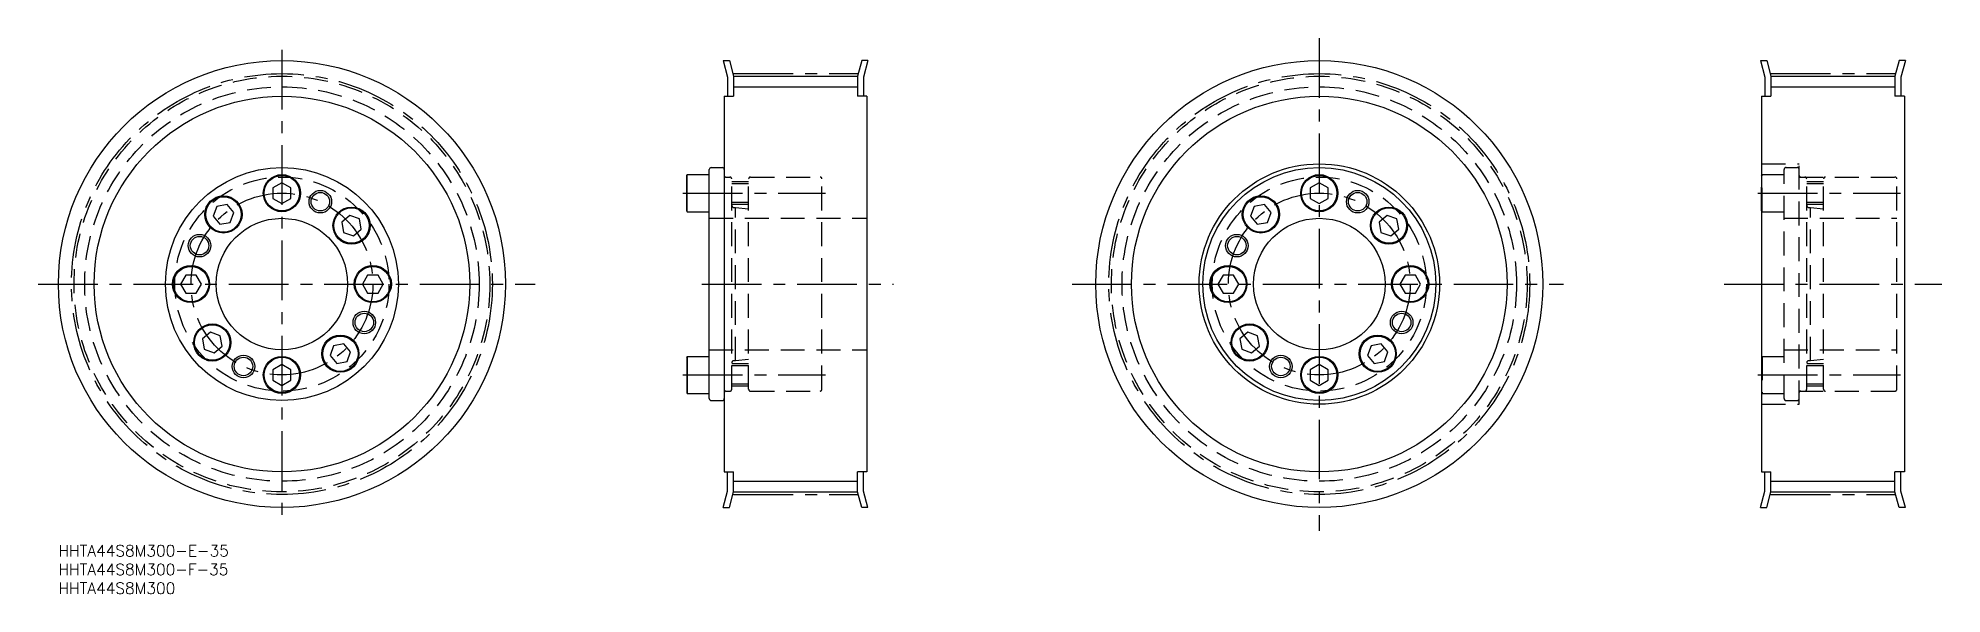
# Model space of a CAD drawing. Extents: x -5 to 501, y -13 to 135.
import ezdxf

# ---------------------------------------------------------------- set-up
doc = ezdxf.new("R2010")
doc.units = 0
doc.header["$LTSCALE"] = 0.5
doc.linetypes.add('CENTER', pattern=[50.8, 31.75, -6.35, 6.35, -6.35])
doc.linetypes.add('DASHED', pattern=[19.05, 12.7, -6.35])
for name, color, linetype in [('MSM_CENTER', 1, 'CENTER'), ('MSM_CONTINUOUS', 7, 'CONTINUOUS'), ('MSM_DASHED', 4, 'DASHED'), ('MSM_NARROW', 5, 'CONTINUOUS'), ('MSM_PART_NUMBER', 7, 'CONTINUOUS')]:
    doc.layers.add(name, color=color, linetype=linetype)
doc.styles.get("Standard").update_dxf_attribs({"font": 'txt.shx', "height": 3, "bigfont": 'bigfont.shx'})

# ---------------------------------------------------------------- blocks, each defined once
blk = doc.blocks.new('*U2')
at = {"layer": 'MSM_PART_NUMBER'}
blk.add_text('HHTA44S8M300-E-35', height=3, dxfattribs=at).set_placement((0, -3))
blk = doc.blocks.new('*U3')
at = {"layer": 'MSM_PART_NUMBER'}
blk.add_text('HHTA44S8M300-F-35', height=3, dxfattribs=at).set_placement((0, -8))
blk = doc.blocks.new('*U4')
at = {"layer": 'MSM_PART_NUMBER'}
blk.add_text('HHTA44S8M300', height=3, dxfattribs=at).set_placement((0, -13))

msp = doc.modelspace()

# ---------------------------------------------------------------- linework, layer by layer
at = {"layer": 'MSM_CENTER'}
for p, q in [((59.5, 131.89), (59.5, 6.7)), ((335.66, 134.99), (335.66, 3.76)), ((179.75, 125.52), (212.75, 125.52)), ((455.91, 125.52), (488.91, 125.52)), ((166.25, 93.7), (204.25, 93.7)), ((452.41, 93.7), (490.41, 93.7)), ((-5.41, 69.5), (126.94, 69.5)), ((171.28, 69.5), (222.27, 69.5)), ((269.84, 69.5), (400.67, 69.5)), ((443.41, 69.5), (501.41, 69.5)), ((166.25, 45.3), (204.25, 45.3)), ((452.41, 45.3), (490.41, 45.3)), ((179.75, 13.47), (212.75, 13.47)), ((455.91, 13.47), (488.91, 13.47))]:
    msp.add_line(p, q, dxfattribs=at)
for centre, radius in [((59.5, 69.5), 56.02), ((335.66, 69.5), 56.02), ((59.5, 69.5), 24.2), ((335.66, 69.5), 24.2)]:
    msp.add_circle(centre, radius, dxfattribs=at)
at = {"layer": 'MSM_CONTINUOUS'}
for p, q in [((176.98, 129), (178.64, 129)), ((176.98, 129), (178.15, 124.62)), ((178.64, 129), (179.75, 124.83)), ((213.87, 129), (212.75, 124.83)), ((215.52, 129), (213.87, 129)), ((215.52, 129), (214.35, 124.62)), ((453.14, 129), (454.8, 129)), ((453.14, 129), (454.31, 124.62)), ((454.8, 129), (455.91, 124.83)), ((490.03, 129), (488.91, 124.83)), ((491.69, 129), (490.03, 129)), ((491.69, 129), (490.51, 124.62)), ((178.15, 124.62), (178.15, 119.5)), ((179.75, 124.83), (212.75, 124.83)), ((179.75, 124.83), (179.75, 119.5)), ((212.75, 124.83), (212.75, 119.5)), ((214.35, 124.62), (214.35, 119.5)), ((454.31, 124.62), (454.31, 119.5)), ((455.91, 124.83), (488.91, 124.83)), ((455.91, 124.83), (455.91, 119.5)), ((488.91, 124.83), (488.91, 119.5)), ((490.51, 124.62), (490.51, 119.5)), ((177.25, 119.5), (177.25, 19.5)), ((177.25, 119.5), (179.75, 119.5)), ((215.25, 119.5), (212.75, 119.5)), ((215.25, 119.5), (215.25, 19.5)), ((453.41, 119.5), (453.41, 19.5)), ((453.41, 119.5), (455.91, 119.5)), ((491.41, 119.5), (488.91, 119.5)), ((491.41, 119.5), (491.41, 19.5)), ((59.5, 96.47), (57.1, 95.09)), ((61.9, 95.09), (59.5, 96.47)), ((167.25, 98.41), (167.39, 98.65)), ((167.25, 88.99), (167.25, 98.41)), ((167.39, 98.65), (173.25, 98.65)), ((167.39, 88.75), (167.39, 98.65)), ((173.25, 39), (173.25, 100)), ((173.75, 100.5), (176.75, 100.5)), ((335.66, 96.47), (333.26, 95.09)), ((338.06, 95.09), (335.66, 96.47)), ((57.1, 95.09), (57.1, 92.31)), ((57.1, 92.31), (59.5, 90.93)), ((59.5, 90.93), (61.9, 92.31)), ((60.7, 95.78), (60.7, 95.78)), ((61.3, 95.43), (61.3, 95.43)), ((61.9, 92.31), (61.9, 95.09)), ((333.26, 95.09), (333.26, 92.31)), ((333.26, 92.31), (335.66, 90.93)), ((335.66, 90.93), (338.06, 92.31)), ((336.86, 95.78), (336.86, 95.78)), ((337.46, 95.43), (337.46, 95.43)), ((338.06, 92.31), (338.06, 95.09)), ((42.16, 90.16), (41.22, 87.56)), ((41.22, 87.56), (43, 85.43)), ((44.89, 90.64), (42.16, 90.16)), ((46.67, 88.52), (44.89, 90.64)), ((45.73, 85.92), (46.67, 88.52)), ((77.56, 87.78), (75.43, 86)), ((80.16, 86.84), (77.56, 87.78)), ((80.64, 84.11), (80.16, 86.84)), ((167.25, 88.99), (167.39, 88.75)), ((167.39, 88.75), (173.25, 88.75)), ((318.32, 90.16), (317.38, 87.56)), ((317.38, 87.56), (319.16, 85.43)), ((321.05, 90.64), (318.32, 90.16)), ((322.83, 88.52), (321.05, 90.64)), ((321.89, 85.92), (322.83, 88.52)), ((353.72, 87.78), (351.6, 86)), ((356.32, 86.84), (353.72, 87.78)), ((356.8, 84.11), (356.32, 86.84)), ((43, 85.43), (45.73, 85.92)), ((75.43, 86), (75.92, 83.27)), ((75.92, 83.27), (78.52, 82.33)), ((78.52, 82.33), (80.64, 84.11)), ((319.16, 85.43), (321.89, 85.92)), ((351.6, 86), (352.08, 83.27)), ((352.08, 83.27), (354.68, 82.33)), ((354.68, 82.33), (356.8, 84.11)), ((33.91, 71.9), (32.53, 69.5)), ((36.69, 71.9), (33.91, 71.9)), ((38.07, 69.5), (36.69, 71.9)), ((82.31, 71.9), (80.93, 69.5)), ((85.09, 71.9), (82.31, 71.9)), ((86.47, 69.5), (85.09, 71.9)), ((310.08, 71.9), (308.69, 69.5)), ((312.85, 71.9), (310.08, 71.9)), ((314.23, 69.5), (312.85, 71.9)), ((358.48, 71.9), (357.09, 69.5)), ((361.25, 71.9), (358.48, 71.9)), ((362.63, 69.5), (361.25, 71.9)), ((32.53, 69.5), (33.91, 67.1)), ((33.91, 67.1), (36.69, 67.1)), ((36.69, 67.1), (38.07, 69.5)), ((80.93, 69.5), (82.31, 67.1)), ((82.31, 67.1), (85.09, 67.1)), ((85.09, 67.1), (86.47, 69.5)), ((308.69, 69.5), (310.08, 67.1)), ((310.08, 67.1), (312.85, 67.1)), ((312.85, 67.1), (314.23, 69.5)), ((357.09, 69.5), (358.48, 67.1)), ((358.48, 67.1), (361.25, 67.1)), ((361.25, 67.1), (362.63, 69.5)), ((40.48, 56.67), (38.36, 54.89)), ((43.08, 55.73), (40.48, 56.67)), ((316.64, 56.67), (314.52, 54.89)), ((319.25, 55.73), (316.64, 56.67)), ((38.36, 54.89), (38.84, 52.16)), ((38.84, 52.16), (41.44, 51.22)), ((41.44, 51.22), (43.57, 53)), ((43.57, 53), (43.08, 55.73)), ((73.27, 53.08), (72.33, 50.48)), ((76, 53.57), (73.27, 53.08)), ((77.78, 51.44), (76, 53.57)), ((76.84, 48.84), (77.78, 51.44)), ((314.52, 54.89), (315, 52.16)), ((315, 52.16), (317.6, 51.22)), ((317.6, 51.22), (319.73, 53)), ((319.73, 53), (319.25, 55.73)), ((349.44, 53.08), (348.49, 50.48)), ((352.16, 53.57), (349.44, 53.08)), ((353.95, 51.44), (352.16, 53.57)), ((353, 48.84), (353.95, 51.44)), ((59.5, 48.07), (57.1, 46.69)), ((57.1, 46.69), (57.1, 43.91)), ((61.9, 46.69), (59.5, 48.07)), ((61.9, 43.91), (61.9, 46.69)), ((72.33, 50.48), (74.11, 48.36)), ((74.11, 48.36), (76.84, 48.84)), ((167.25, 50.01), (167.39, 50.25)), ((167.25, 50.01), (167.25, 40.59)), ((167.39, 50.25), (173.25, 50.25)), ((167.39, 50.25), (167.39, 40.35)), ((335.66, 48.07), (333.26, 46.69)), ((333.26, 46.69), (333.26, 43.91)), ((338.06, 46.69), (335.66, 48.07)), ((338.06, 43.91), (338.06, 46.69)), ((348.49, 50.48), (350.27, 48.36)), ((350.27, 48.36), (353, 48.84)), ((57.1, 43.91), (59.5, 42.53)), ((59.5, 42.53), (61.9, 43.91)), ((167.25, 40.59), (167.39, 40.35)), ((333.26, 43.91), (335.66, 42.53)), ((335.66, 42.53), (338.06, 43.91)), ((167.39, 40.35), (173.25, 40.35)), ((173.75, 38.5), (176.75, 38.5)), ((177.25, 19.5), (179.75, 19.5)), ((178.15, 14.38), (178.15, 19.5)), ((179.75, 14.16), (179.75, 19.5)), ((212.75, 14.16), (212.75, 19.5)), ((215.25, 19.5), (212.75, 19.5)), ((214.35, 14.38), (214.35, 19.5)), ((453.41, 19.5), (455.91, 19.5)), ((454.31, 14.38), (454.31, 19.5)), ((455.91, 14.16), (455.91, 19.5)), ((488.91, 14.16), (488.91, 19.5)), ((491.41, 19.5), (488.91, 19.5)), ((490.51, 14.38), (490.51, 19.5)), ((176.98, 10), (178.15, 14.38)), ((178.64, 10), (179.75, 14.16)), ((179.75, 14.16), (212.75, 14.16)), ((213.87, 10), (212.75, 14.16)), ((215.52, 10), (214.35, 14.38)), ((453.14, 10), (454.31, 14.38)), ((454.8, 10), (455.91, 14.16)), ((455.91, 14.16), (488.91, 14.16)), ((490.03, 10), (488.91, 14.16)), ((491.69, 10), (490.51, 14.38)), ((176.98, 10), (178.64, 10)), ((215.52, 10), (213.87, 10)), ((453.14, 10), (454.8, 10)), ((491.69, 10), (490.03, 10))]:
    msp.add_line(p, q, dxfattribs=at)
for centre, radius in [((59.5, 69.5), 59.5), ((335.66, 69.5), 59.5), ((59.5, 69.5), 50), ((335.66, 69.5), 50), ((335.66, 69.5), 32), ((59.5, 69.5), 31), ((59.5, 93.7), 4.95), ((59.5, 93.7), 4.71), ((335.66, 69.5), 31), ((335.66, 93.7), 4.95), ((335.66, 93.7), 4.71), ((43.94, 88.04), 4.95), ((43.94, 88.04), 4.71), ((69.73, 91.43), 2.46), ((320.11, 88.04), 4.95), ((320.11, 88.04), 4.71), ((345.89, 91.43), 2.46), ((59.5, 69.5), 17.5), ((78.04, 85.06), 4.95), ((78.04, 85.06), 4.71), ((335.66, 69.5), 17.5), ((354.2, 85.06), 4.95), ((354.2, 85.06), 4.71), ((37.57, 79.73), 2.46), ((313.73, 79.73), 2.46), ((35.3, 69.5), 4.95), ((35.3, 69.5), 4.71), ((83.7, 69.5), 4.95), ((83.7, 69.5), 4.71), ((311.46, 69.5), 4.95), ((311.46, 69.5), 4.71), ((359.86, 69.5), 4.95), ((359.86, 69.5), 4.71), ((81.43, 59.27), 2.46), ((357.59, 59.27), 2.46), ((40.96, 53.94), 4.95), ((40.96, 53.94), 4.71), ((75.06, 50.96), 4.95), ((317.12, 53.94), 4.95), ((317.12, 53.94), 4.71), ((351.22, 50.96), 4.95), ((75.06, 50.96), 4.71), ((351.22, 50.96), 4.71), ((49.27, 47.57), 2.46), ((59.5, 45.3), 4.95), ((59.5, 45.3), 4.71), ((325.43, 47.57), 2.46), ((335.66, 45.3), 4.95), ((335.66, 45.3), 4.71)]:
    msp.add_circle(centre, radius, dxfattribs=at)
for centre, start, end in [((173.75, 100), 90, 179.9991), ((176.75, 100), 0.0009, 90), ((173.75, 39), 180.0009, 270), ((176.75, 39), 270, 0)]:
    msp.add_arc(centre, 0.5, start, end, dxfattribs=at)
at = {"layer": 'MSM_DASHED'}
for p, q in [((453.41, 101.5), (463.41, 101.5)), ((463.41, 37.5), (463.41, 101.5)), ((177.66, 98), (178.75, 98)), ((179.25, 41.5), (179.25, 97.5)), ((183.75, 96.7), (179.25, 96.7)), ((183.75, 41.5), (183.75, 97.5)), ((184.25, 98), (202.75, 98)), ((203.25, 41.5), (203.25, 97.5)), ((453.41, 98.41), (453.55, 98.65)), ((453.41, 88.99), (453.41, 98.41)), ((453.55, 98.65), (459.41, 98.65)), ((453.55, 88.75), (453.55, 98.65)), ((459.41, 39), (459.41, 100)), ((459.91, 100.5), (462.91, 100.5)), ((463.41, 98), (491.41, 98)), ((463.82, 98), (464.91, 98)), ((465.41, 41.5), (465.41, 97.5)), ((469.91, 96.7), (465.41, 96.7)), ((469.91, 41.5), (469.91, 97.5)), ((489.41, 41.5), (489.41, 97.5)), ((183.75, 96.16), (179.25, 96.16)), ((183.75, 91.24), (179.25, 91.24)), ((469.91, 96.16), (465.41, 96.16)), ((469.91, 91.24), (465.41, 91.24)), ((173.25, 87), (215.25, 87)), ((183.75, 90.7), (179.25, 90.7)), ((179.85, 89.89), (180.25, 89.89)), ((180.25, 49.11), (180.25, 89.89)), ((180.25, 89.89), (183.75, 89.5)), ((453.41, 88.99), (453.55, 88.75)), ((453.55, 88.75), (459.41, 88.75)), ((459.41, 87), (489.41, 87)), ((469.91, 90.7), (465.41, 90.7)), ((466.01, 89.89), (466.41, 89.89)), ((466.41, 49.11), (466.41, 89.89)), ((466.41, 89.89), (469.91, 89.5)), ((173.25, 52), (215.25, 52)), ((459.41, 52), (489.41, 52)), ((183.75, 48.3), (179.25, 48.3)), ((183.75, 47.76), (179.25, 47.76)), ((179.85, 49.11), (180.25, 49.11)), ((180.25, 49.11), (183.75, 49.5)), ((453.41, 50.01), (453.55, 50.25)), ((453.41, 50.01), (453.41, 40.59)), ((453.55, 50.25), (459.41, 50.25)), ((453.55, 50.25), (453.55, 40.35)), ((469.91, 48.3), (465.41, 48.3)), ((469.91, 47.76), (465.41, 47.76)), ((466.01, 49.11), (466.41, 49.11)), ((466.41, 49.11), (469.91, 49.5)), ((177.66, 41), (178.75, 41)), ((183.75, 42.84), (179.25, 42.84)), ((183.75, 42.3), (179.25, 42.3)), ((184.25, 41), (202.75, 41)), ((453.41, 40.59), (453.55, 40.35)), ((463.41, 41), (491.41, 41)), ((463.82, 41), (464.91, 41)), ((469.91, 42.84), (465.41, 42.84)), ((469.91, 42.3), (465.41, 42.3)), ((453.41, 37.5), (463.41, 37.5)), ((453.55, 40.35), (459.41, 40.35)), ((459.91, 38.5), (462.91, 38.5))]:
    msp.add_line(p, q, dxfattribs=at)
for centre, radius in [((59.5, 69.5), 55.33), ((59.5, 69.5), 52.5), ((335.66, 69.5), 55.33), ((335.66, 69.5), 52.5), ((59.5, 69.5), 28.5), ((335.66, 69.5), 28.5)]:
    msp.add_circle(centre, radius, dxfattribs=at)
for centre, radius, start, end in [((177.66, 98.41), 0.41, 180, 270), ((178.75, 97.5), 0.5, 0.0009, 90), ((184.25, 97.5), 0.5, 90, 179.9991), ((202.75, 97.5), 0.5, 0.0009, 90), ((459.91, 100), 0.5, 90, 179.9991), ((462.91, 100), 0.5, 0.0009, 90), ((463.82, 98.41), 0.41, 180, 270), ((464.91, 97.5), 0.5, 0.0009, 90), ((470.41, 97.5), 0.5, 90, 179.9991), ((488.91, 97.5), 0.5, 0.0009, 90), ((179.85, 90.49), 0.6, 180, 270), ((466.01, 90.49), 0.6, 180, 270), ((179.85, 48.51), 0.6, 90, 180), ((466.01, 48.51), 0.6, 90, 180), ((177.66, 40.59), 0.41, 90, 180), ((178.75, 41.5), 0.5, 269.9965, 0), ((184.25, 41.5), 0.5, 180.0009, 270), ((202.75, 41.5), 0.5, 269.9982, 0), ((463.82, 40.59), 0.41, 90, 180), ((464.91, 41.5), 0.5, 269.9965, 0), ((470.41, 41.5), 0.5, 180.0009, 270), ((488.91, 41.5), 0.5, 269.9982, 0), ((459.91, 39), 0.5, 180.0009, 270), ((462.91, 39), 0.5, 270, 0)]:
    msp.add_arc(centre, radius, start, end, dxfattribs=at)
at = {"layer": 'MSM_NARROW'}
for p, q in [((179.75, 122), (212.75, 122)), ((455.91, 122), (488.91, 122)), ((179.75, 16.99), (212.75, 16.99)), ((455.91, 16.99), (488.91, 16.99))]:
    msp.add_line(p, q, dxfattribs=at)
for centre in [(69.73, 91.43), (345.89, 91.43), (37.57, 79.73), (313.73, 79.73), (81.43, 59.27), (357.59, 59.27), (49.27, 47.57), (325.43, 47.57)]:
    msp.add_circle(centre, 3, dxfattribs=at)

# ---------------------------------------------------------------- block references
at = {"layer": 'MSM_CONTINUOUS'}
for name in ['*U2', '*U3', '*U4']:
    msp.add_blockref(name, (0, 0), dxfattribs=at)

doc.saveas('drawing.dxf')
